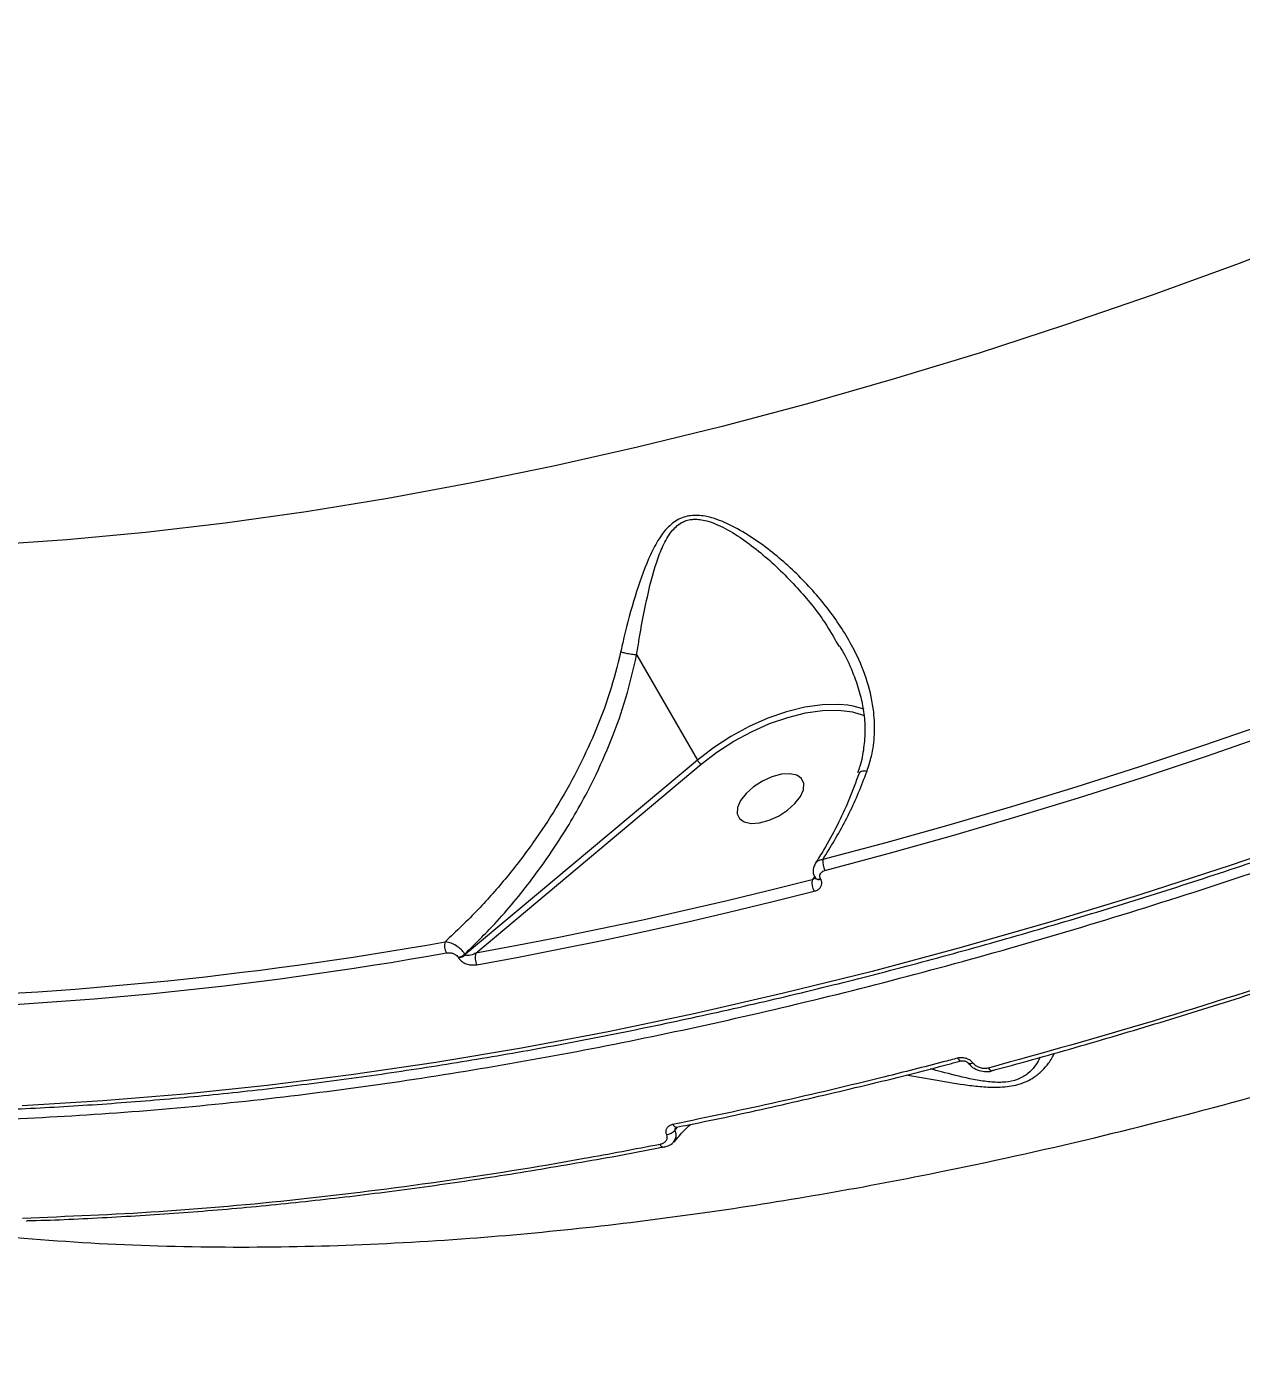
# Model space of a CAD drawing. Header units: millimetres. Extents: x -10881 to 8954, y -8695 to 5624.
# Drawn here: x 2623 to 2770.3, y -3433.1 to -3272.9 of the extents above; entities that cross this region are included whole.
import ezdxf

# ---------------------------------------------------------------- set-up
doc = ezdxf.new("R2010")
doc.units = ezdxf.units.MM
for name, color, linetype in [('DIKOM_ОБЪЕКТ', 7, 'Continuous'), ('DIKOM_РАЗМЕР_ЗОНА', 7, 'Continuous'), ('DIKOM_РАЗМЕР_ОБЪЕКТА', 7, 'Continuous')]:
    doc.layers.add(name, color=color, linetype=linetype)
doc.styles.add('style1', font='arial.ttf', dxfattribs={"width": 0.8})
doc.dimstyles.new('1-50', dxfattribs={"dimtxt": 300, "dimasz": 200, "dimexe": 100, "dimexo": 0, "dimgap": 100, "dimtad": 1, "dimtxsty": 'style1', "dimcen": 200, "dimclrd": 7, "dimclre": 7, "dimclrt": 7, "dimadec": 1, "dimazin": 2, "dimtfac": 1, "dimtmove": 0, "dimatfit": 2, "dimfxl": 0, "dimlwd": 25, "dimlwe": 18, "dimarcsym": 0})

# ---------------------------------------------------------------- blocks, each defined once
blk = doc.blocks.new('*D10')
at = {"layer": 'Defpoints', "color": 0, "transparency": 16777216}
for p in [(-7152.73, 2730.8), (7385.22, 911.28), (7385.22, -7693.77)]:
    blk.add_point(p, dxfattribs=at)
at = {"layer": 'DIKOM_РАЗМЕР_ОБЪЕКТА', "color": 7, "lineweight": 18, "transparency": 16777216}
for p, q in [((-7152.73, 2730.8), (-7152.73, -7793.77)), ((7385.22, 911.28), (7385.22, -7793.77))]:
    blk.add_line(p, q, dxfattribs=at)
at = {"layer": 'DIKOM_РАЗМЕР_ОБЪЕКТА', "color": 7, "lineweight": 25, "transparency": 16777216}
blk.add_line((-6952.73, -7693.77), (7185.22, -7693.77), dxfattribs=at)
at = {"layer": 'DIKOM_РАЗМЕР_ОБЪЕКТА', "color": 7, "transparency": 16777216}
for points in [[(-6952.73, -7660.43), (-6952.73, -7727.1), (-7152.73, -7693.77)], [(7185.22, -7660.43), (7185.22, -7727.1), (7385.22, -7693.77)]]:
    blk.add_solid(points, dxfattribs=at)
at = {"layer": 'DIKOM_РАЗМЕР_ОБЪЕКТА', "color": 7, "transparency": 16777216, "insert": (116.24, -7440.59), "char_height": 300, "attachment_point": 5, "style": 'style1'}
blk.add_mtext('14500', dxfattribs=at)
blk = doc.blocks.new('*D12')
at = {"layer": 'Defpoints', "color": 0, "transparency": 16777216}
for p in [(-9113.32, 3014.05), (8954.2, 2756.48), (8954.2, -8594.51)]:
    blk.add_point(p, dxfattribs=at)
at = {"layer": 'DIKOM_РАЗМЕР_ЗОНА', "color": 7, "lineweight": 18, "transparency": 16777216}
for p, q in [((-9113.32, 3014.05), (-9113.32, -8694.51)), ((8954.2, 2756.48), (8954.2, -8694.51))]:
    blk.add_line(p, q, dxfattribs=at)
at = {"layer": 'DIKOM_РАЗМЕР_ЗОНА', "color": 7, "lineweight": 25, "transparency": 16777216}
blk.add_line((-8913.32, -8594.51), (8754.2, -8594.51), dxfattribs=at)
at = {"layer": 'DIKOM_РАЗМЕР_ЗОНА', "color": 7, "transparency": 16777216}
for points in [[(-8913.32, -8561.18), (-8913.32, -8627.85), (-9113.32, -8594.51)], [(8754.2, -8561.18), (8754.2, -8627.85), (8954.2, -8594.51)]]:
    blk.add_solid(points, dxfattribs=at)
at = {"layer": 'DIKOM_РАЗМЕР_ЗОНА', "color": 7, "transparency": 16777216, "insert": (-79.56, -8341.34), "char_height": 300, "attachment_point": 5, "style": 'style1'}
blk.add_mtext('18000', dxfattribs=at)

msp = doc.modelspace()

# ---------------------------------------------------------------- linework, layer by layer
at = {"layer": 'DIKOM_ОБЪЕКТ', "color": 7, "linetype": 'Continuous', "lineweight": 15}
for p, q in [((2721.352, -3347.756), (2721.501, -3348.008)), ((2696.973, -3349.024), (2704.328, -3361.762)), ((2723.379, -3355.976), (2724.589, -3356.364)), ((2704.328, -3361.762), (2676.188, -3385.331)), ((2677.468, -3385.159), (2704.805, -3362.263)), ((2718.542, -3375.884), (2718.256, -3376.272)), ((2718.567, -3375.984), (2718.693, -3375.91)), ((2718.583, -3376.012), (2718.597, -3376.036)), ((2718.597, -3376.036), (2718.61, -3376.056)), ((2719.278, -3376.166), (2719.264, -3376.142)), ((2675.331, -3385.646), (2675.375, -3385.723)), ((2676.188, -3385.331), (2676.143, -3385.255)), ((2740.062, -3399.405), (2740.084, -3399.397)), ((2622.998, -3417.608), (2623.039, -3417.605))]:
    msp.add_line(p, q, dxfattribs=at)
at = {"layer": 'DIKOM_ОБЪЕКТ', "color": 7, "linetype": 'Continuous', "lineweight": 15, "flags": 128}
for points in [[(2822.511, -3279.459), (2812.048, -3284.273), (2801.556, -3288.897), (2791.042, -3293.328), (2780.517, -3297.561), (2769.99, -3301.591), (2759.472, -3305.416), (2748.973, -3309.031), (2738.501, -3312.433), (2728.066, -3315.62), (2717.68, -3318.588), (2707.35, -3321.334), (2697.087, -3323.856), (2686.9, -3326.152), (2676.799, -3328.219), (2666.793, -3330.055), (2656.891, -3331.659), (2647.103, -3333.03), (2637.438, -3334.165), (2627.905, -3335.064), (2618.512, -3335.726)], [(2722.581, -3355.109), (2721.463, -3355.006), (2719.494, -3355.048), (2717.374, -3355.347), (2715.15, -3355.896), (2712.876, -3356.683), (2710.605, -3357.689), (2708.389, -3358.89), (2706.28, -3360.258), (2704.328, -3361.762)], [(2704.805, -3362.263), (2706.697, -3360.805), (2708.742, -3359.478), (2710.891, -3358.313), (2713.093, -3357.338), (2715.298, -3356.575), (2717.454, -3356.043), (2719.511, -3355.753), (2721.419, -3355.712), (2723.136, -3355.922), (2723.379, -3355.976)], [(2781.2, -3354.522), (2773.437, -3357.304), (2765.683, -3359.983), (2757.942, -3362.556), (2750.217, -3365.022), (2742.511, -3367.381), (2734.828, -3369.631), (2727.171, -3371.772), (2719.543, -3373.803)], [(2719.801, -3375.127), (2727.446, -3373.092), (2735.12, -3370.946), (2742.82, -3368.69), (2750.543, -3366.326), (2758.285, -3363.854), (2766.043, -3361.276), (2773.814, -3358.592), (2781.594, -3355.803)], [(2724.538, -3355.601), (2723.233, -3355.223), (2722.581, -3355.109)], [(2716.148, -3367.032), (2716.816, -3366.175), (2717.191, -3365.339), (2717.242, -3364.589), (2716.966, -3363.988), (2716.384, -3363.584), (2715.543, -3363.409), (2714.513, -3363.478), (2713.376, -3363.786), (2712.224, -3364.307), (2711.152, -3364.998), (2710.244, -3365.805), (2709.576, -3366.662), (2709.202, -3367.499), (2709.15, -3368.248), (2709.427, -3368.849), (2710.009, -3369.253), (2710.849, -3369.428), (2711.88, -3369.359), (2713.017, -3369.051), (2714.168, -3368.531), (2715.241, -3367.839), (2716.148, -3367.032)], [(2780.036, -3370.746), (2769.055, -3374.497), (2758.104, -3378.035), (2747.19, -3381.359), (2736.324, -3384.465), (2725.514, -3387.351), (2714.77, -3390.013), (2704.101, -3392.451), (2693.515, -3394.661), (2683.022, -3396.642), (2672.63, -3398.392), (2662.349, -3399.91), (2652.186, -3401.194), (2642.15, -3402.244), (2632.251, -3403.059), (2622.496, -3403.637)], [(2718.256, -3376.272), (2713.093, -3377.566), (2707.947, -3378.808), (2702.818, -3379.998), (2697.707, -3381.135), (2692.616, -3382.22), (2687.545, -3383.253), (2682.495, -3384.232), (2677.468, -3385.159)], [(2677.611, -3386.553), (2682.65, -3385.625), (2687.712, -3384.643), (2692.795, -3383.608), (2697.898, -3382.52), (2703.021, -3381.38), (2708.162, -3380.187), (2713.321, -3378.942), (2718.497, -3377.645)], [(2735.882, -3397.869), (2735.969, -3398.001), (2736.059, -3398.104), (2736.149, -3398.173), (2736.236, -3398.207), (2736.316, -3398.204), (2736.32, -3398.202)], [(2737.754, -3398.469), (2737.594, -3398.525), (2737.448, -3398.552), (2737.321, -3398.551), (2737.218, -3398.52), (2737.144, -3398.463), (2737.139, -3398.456)], [(2739.635, -3399.069), (2739.718, -3399.196), (2739.804, -3399.297), (2739.891, -3399.367), (2739.974, -3399.404), (2740.051, -3399.407), (2740.062, -3399.405)], [(2701.354, -3405.907), (2701.443, -3406.038), (2701.538, -3406.139), (2701.635, -3406.206), (2701.732, -3406.238), (2701.814, -3406.234)], [(2700.253, -3408.658), (2700.258, -3408.657), (2700.288, -3408.649)]]:
    msp.add_lwpolyline(points, dxfattribs=at)
at = {"layer": 'DIKOM_ОБЪЕКТ', "color": 7, "linetype": 'Continuous', "lineweight": 15}
for centre, radius, start, end in [((2705.557, -3361.07), 1.41, 209.37345, 237.75755), ((2721.607, -3374.088), 2.084, 172.15454, 209.91237), ((2720.225, -3376.635), 2.002, 169.54049, 210.30003), ((2719.014, -3375.601), 0.596, 223.72982, 294.75902), ((2719.027, -3375.607), 0.613, 227.0354, 294.1767), ((2593.968, -2937.212), 453.628, 270.98716, 280.12976), ((2675.435, -3384.254), 1.752, 163.90324, 209.39148), ((2593.948, -2937.57), 454.631, 270.98716, 280.12976), ((2674.976, -3383.872), 1.809, 281.31011, 310.17765), ((2675.02, -3383.949), 1.809, 281.31011, 310.17765), ((2679.109, -3385.695), 1.726, 161.88682, 209.80935), ((2700.457, -3405.574), 1.561, 274.10968, 318.95384), ((2700.271, -3408.16), 0.499, 199.94316, 267.87009)]:
    msp.add_arc(centre, radius, start, end, dxfattribs=at)
for points, knots in [([(2474.407, -3370.97), (2475.12, -3371.509), (2478.361, -3373.957), (2484.717, -3377.9), (2493.478, -3382.775), (2502.911, -3387.211), (2512.939, -3391.218), (2523.596, -3394.776), (2534.794, -3397.846), (2546.377, -3400.39), (2558.279, -3402.415), (2570.489, -3403.942), (2583.131, -3404.988), (2596.282, -3405.553), (2609.899, -3405.619), (2624, -3405.174), (2638.467, -3404.212), (2652.93, -3402.767), (2667.306, -3400.884), (2681.58, -3398.6), (2696.082, -3395.87), (2710.889, -3392.674), (2725.95, -3389.012), (2741.276, -3384.872), (2756.744, -3380.28), (2772.346, -3375.236), (2788.019, -3369.757), (2803.773, -3363.836), (2819.565, -3357.487), (2835.481, -3350.669), (2851.457, -3343.397), (2867.5, -3335.657), (2883.467, -3327.51), (2899.141, -3319.068), (2914.461, -3310.382), (2929.443, -3301.46), (2944.243, -3292.21), (2958.94, -3282.578), (2973.466, -3272.593), (2987.827, -3262.243), (3001.878, -3251.611), (3015.872, -3240.54), (3024.929, -3232.907), (3029.575, -3228.993)], [0, 0, 0, 0, 0.0069069, 0.0314206, 0.0561045, 0.0807884, 0.1060094, 0.1312304, 0.156637, 0.1820435, 0.2065572, 0.2310708, 0.2557548, 0.2804387, 0.3056597, 0.3308807, 0.3562872, 0.3816938, 0.4053301, 0.4289664, 0.4527552, 0.4765441, 0.5008121, 0.5250802, 0.5495135, 0.5739467, 0.5984604, 0.6229741, 0.6476581, 0.6723421, 0.6975631, 0.7227842, 0.7481908, 0.7735974, 0.7981111, 0.8226248, 0.8473088, 0.8719928, 0.8972139, 0.9224349, 0.9478415, 0.9732482, 1, 1, 1, 1]), ([(2593.006, -3415.396), (2594.422, -3415.707), (2600.705, -3417.083), (2612.571, -3418.765), (2628.541, -3420.272), (2644.63, -3420.854), (2660.65, -3420.676), (2675.92, -3419.846), (2690.804, -3418.473), (2704.976, -3416.689), (2719.151, -3414.457), (2734.867, -3411.515), (2751.883, -3407.754), (2770.195, -3403.049), (2787.302, -3398.08), (2803.677, -3392.819), (2819.019, -3387.459), (2834.129, -3381.768), (2850.64, -3375.112), (2868.219, -3367.48), (2886.794, -3358.779), (2903.845, -3350.229), (2919.9, -3341.674), (2934.714, -3333.342), (2949.086, -3324.835), (2963.08, -3316.129), (2976.936, -3307.114), (2985.994, -3300.849), (2990.522, -3297.717)], [0, 0, 0, 0, 0.01379089, 0.06119675, 0.10860263, 0.15478244, 0.19709595, 0.23940948, 0.27585322, 0.31229696, 0.34695125, 0.38160554, 0.42786138, 0.47024403, 0.51262671, 0.54912909, 0.58563148, 0.62034075, 0.65505002, 0.70142145, 0.74390934, 0.78639727, 0.82298919, 0.85958112, 0.89437463, 0.92916815, 0.96458407, 1, 1, 1, 1]), ([(2473.118, -3369.297), (2473.614, -3369.67), (2475.795, -3371.309), (2479.911, -3374.024), (2485.465, -3377.437), (2491.278, -3380.644), (2497.321, -3383.66), (2503.596, -3386.478), (2510.097, -3389.098), (2516.819, -3391.517), (2523.756, -3393.733), (2530.905, -3395.744), (2538.258, -3397.55), (2545.811, -3399.148), (2553.557, -3400.537), (2561.492, -3401.717), (2569.608, -3402.686), (2577.9, -3403.445), (2586.361, -3403.991), (2594.985, -3404.326), (2603.765, -3404.448), (2612.696, -3404.359), (2621.769, -3404.057), (2630.979, -3403.543), (2640.318, -3402.818), (2649.779, -3401.882), (2659.356, -3400.736), (2669.04, -3399.38), (2678.826, -3397.817), (2688.705, -3396.046), (2698.67, -3394.07), (2708.713, -3391.89), (2718.828, -3389.508), (2729.006, -3386.925), (2739.239, -3384.143), (2749.521, -3381.165), (2759.843, -3377.992), (2770.198, -3374.628), (2780.578, -3371.074), (2790.975, -3367.334), (2801.381, -3363.41), (2811.789, -3359.305), (2822.19, -3355.022), (2832.577, -3350.564), (2842.943, -3345.936), (2853.278, -3341.14), (2863.577, -3336.179), (2873.83, -3331.058), (2884.03, -3325.782), (2894.169, -3320.35), (2903.137, -3315.39), (2908.704, -3312.206), (2910.938, -3310.928)], [0, 0, 0, 0, 0.0060077, 0.0263958, 0.0467899, 0.0671898, 0.087595, 0.1080051, 0.1284196, 0.1488379, 0.1692595, 0.1896838, 0.2101103, 0.2305385, 0.2509682, 0.2713988, 0.2918301, 0.3122618, 0.3326937, 0.3531256, 0.3735573, 0.3939887, 0.4144197, 0.4348503, 0.4552804, 0.47571, 0.496139, 0.5165675, 0.5369955, 0.5574228, 0.5778497, 0.598276, 0.6187018, 0.6391271, 0.659552, 0.6799764, 0.7004004, 0.720824, 0.7412473, 0.7616702, 0.7820928, 0.8025151, 0.8229372, 0.843359, 0.8637806, 0.8842021, 0.9046234, 0.9250445, 0.9454656, 0.9658866, 0.9863075, 1, 1, 1, 1]), ([(2724.901, -3363.09), (2725.093, -3362.49), (2725.555, -3361.035), (2725.86, -3358.624), (2725.762, -3355.597), (2725.025, -3352.23), (2723.395, -3348.25), (2720.796, -3344.061), (2717.197, -3339.848), (2713.655, -3336.677), (2710.497, -3334.447), (2708.036, -3333.064), (2705.731, -3332.212), (2703.692, -3332.012), (2701.965, -3332.496), (2700.522, -3333.689), (2699.363, -3335.373), (2698.037, -3338.087), (2696.723, -3341.905), (2695.683, -3345.763), (2695.162, -3348.072), (2695.029, -3348.664)], [0, 0, 0, 0, 0.0311474, 0.0753855, 0.1207369, 0.1821177, 0.2453894, 0.3302629, 0.4176133, 0.506583, 0.5520953, 0.5980953, 0.6383945, 0.6670903, 0.6962024, 0.7286708, 0.766811, 0.8059849, 0.8877644, 0.9712469, 1, 1, 1, 1]), ([(2696.973, -3349.024), (2697.064, -3348.433), (2697.413, -3346.173), (2698.139, -3342.334), (2699.084, -3338.538), (2700.118, -3335.792), (2700.907, -3334.356), (2701.729, -3333.449), (2702.332, -3333.003), (2702.971, -3332.719), (2703.47, -3332.608), (2704.03, -3332.558), (2704.653, -3332.586), (2705.573, -3332.775), (2706.599, -3333.139), (2708.162, -3333.891), (2710.086, -3335.121), (2713.079, -3337.458), (2716.406, -3340.744), (2719.479, -3344.416), (2720.85, -3346.86), (2721.352, -3347.756)], [0, 0, 0, 0, 0.0410507, 0.1572157, 0.2753208, 0.3280494, 0.3817262, 0.4028563, 0.4245369, 0.4399637, 0.4559063, 0.4620712, 0.480542, 0.4996046, 0.52666, 0.5541882, 0.6163609, 0.679353, 0.8084903, 0.9297973, 1, 1, 1, 1]), ([(2721.579, -3347.957), (2721.792, -3348.316), (2722.499, -3349.511), (2723.333, -3351.498), (2724.1, -3353.799), (2724.534, -3355.927), (2724.685, -3358.077), (2724.523, -3360.292), (2724.212, -3362.051), (2723.846, -3363.027), (2723.751, -3363.281)], [0, 0, 0, 0, 0.0752078, 0.2503583, 0.3941481, 0.5241213, 0.661031, 0.8046957, 0.9491951, 1, 1, 1, 1]), ([(2695.029, -3348.664), (2694.613, -3350.318), (2693.775, -3353.647), (2691.942, -3358.465), (2689.768, -3363.113), (2687.265, -3367.553), (2684.423, -3371.856), (2681.256, -3375.98), (2677.717, -3380.019), (2675.108, -3382.485), (2673.751, -3383.768)], [0, 0, 0, 0, 0.12368448, 0.24889566, 0.36895489, 0.49028011, 0.61254657, 0.73760867, 0.86357151, 1, 1, 1, 1]), ([(2676.143, -3385.255), (2677.364, -3384.051), (2680.235, -3381.22), (2684.355, -3376.244), (2688.397, -3370.383), (2691.564, -3364.685), (2693.967, -3359.269), (2695.767, -3354.234), (2696.569, -3350.759), (2696.971, -3349.022)], [0, 0, 0, 0, 0.1234106, 0.2903387, 0.4577866, 0.6246116, 0.7465465, 0.8732941, 1, 1, 1, 1]), ([(2696.971, -3349.022), (2696.773, -3349.003), (2696.376, -3348.964), (2695.757, -3348.849), (2695.308, -3348.743), (2695.095, -3348.682), (2695.029, -3348.664)], [0, 0, 0, 0, 0.3252677, 0.6505354, 0.8925526, 1, 1, 1, 1]), ([(2696.971, -3349.022), (2696.971, -3349.022), (2696.972, -3349.022), (2696.973, -3349.023), (2696.973, -3349.023), (2696.973, -3349.024)], [0, 0, 0, 0, 0.29630914, 0.68932775, 1, 1, 1, 1]), ([(2723.938, -3363.346), (2723.533, -3364.435), (2722.719, -3366.627), (2721.277, -3369.709), (2719.908, -3372.284), (2718.963, -3373.726), (2718.604, -3374.274)], [0, 0, 0, 0, 0.2735971, 0.55068962, 0.82896485, 1, 1, 1, 1]), ([(2719.543, -3373.803), (2720.487, -3372.265), (2722.338, -3369.249), (2723.996, -3365.5), (2724.777, -3363.422), (2724.901, -3363.09)], [0, 0, 0, 0, 0.4665329, 0.9150118, 1, 1, 1, 1]), ([(2724.901, -3363.09), (2724.877, -3363.088), (2724.681, -3363.072), (2724.347, -3363.082), (2724.028, -3363.177), (2723.975, -3363.304), (2723.953, -3363.36)], [0, 0, 0, 0, 0.0464138, 0.3746837, 0.7279729, 1, 1, 1, 1]), ([(2819.55, -3372.191), (2812.9, -3374.809), (2799.582, -3380.053), (2779.569, -3387.078), (2759.539, -3393.532), (2746.276, -3397.222), (2739.635, -3399.069)], [0, 0, 0, 0, 0.2482523, 0.4971932, 0.7482405, 1, 1, 1, 1]), ([(2740.074, -3399.362), (2740.211, -3399.326), (2743.754, -3398.404), (2750.757, -3396.413), (2761.079, -3393.373), (2771.452, -3390.115), (2781.86, -3386.671), (2792.293, -3383.038), (2802.74, -3379.212), (2811.946, -3375.706), (2817.665, -3373.401), (2819.901, -3372.499)], [0, 0, 0, 0, 0.00523, 0.1351766, 0.2652454, 0.3954088, 0.5256384, 0.6559049, 0.7861716, 0.9164066, 1, 1, 1, 1]), ([(2718.624, -3374.309), (2718.535, -3374.474), (2718.342, -3374.833), (2718.33, -3375.46), (2718.508, -3375.835), (2718.59, -3376.008)], [0, 0, 0, 0, 0.3135535, 0.6835046, 1, 1, 1, 1]), ([(2719.543, -3373.803), (2719.385, -3373.837), (2719.044, -3373.909), (2718.736, -3374.098), (2718.658, -3374.266), (2718.644, -3374.298)], [0, 0, 0, 0, 0.4118733, 0.8889197, 1, 1, 1, 1]), ([(2719.264, -3376.142), (2719.227, -3376.059), (2719.154, -3375.892), (2719.179, -3375.636), (2719.304, -3375.405), (2719.519, -3375.223), (2719.711, -3375.157), (2719.801, -3375.127)], [0, 0, 0, 0, 0.1951513, 0.3900918, 0.5932741, 0.8111156, 1, 1, 1, 1]), ([(2718.577, -3376.007), (2718.532, -3376.057), (2718.439, -3376.159), (2718.318, -3376.234), (2718.256, -3376.272)], [0, 0, 0, 0, 0.4847817, 1, 1, 1, 1]), ([(2718.497, -3377.645), (2718.627, -3377.602), (2718.907, -3377.508), (2719.22, -3377.246), (2719.404, -3376.91), (2719.441, -3376.534), (2719.333, -3376.289), (2719.278, -3376.166)], [0, 0, 0, 0, 0.1890341, 0.4045268, 0.6068518, 0.803372, 1, 1, 1, 1]), ([(2718.562, -3375.989), (2718.576, -3376.006), (2718.605, -3376.041), (2718.604, -3376.059), (2718.604, -3376.051), (2718.604, -3376.051)], [0, 0, 0, 0, 0.4727004, 0.9802483, 1, 1, 1, 1]), ([(2676.143, -3385.255), (2676.098, -3385.188), (2675.949, -3384.967), (2675.599, -3384.606), (2675.066, -3384.213), (2674.461, -3383.911), (2674.011, -3383.792), (2673.787, -3383.771), (2673.751, -3383.768)], [0, 0, 0, 0, 0.0891853, 0.2936483, 0.4896032, 0.7163748, 0.9545823, 1, 1, 1, 1]), ([(2673.908, -3385.114), (2674.061, -3385.1), (2674.331, -3385.076), (2674.73, -3385.174), (2675.042, -3385.329), (2675.236, -3385.499), (2675.309, -3385.612), (2675.331, -3385.646)], [0, 0, 0, 0, 0.3025704, 0.534681, 0.7254608, 0.9171004, 1, 1, 1, 1]), ([(2675.375, -3385.723), (2675.408, -3385.775), (2675.523, -3385.952), (2675.834, -3386.221), (2676.338, -3386.466), (2676.963, -3386.614), (2677.382, -3386.575), (2677.611, -3386.553)], [0, 0, 0, 0, 0.0796272, 0.2757181, 0.4707552, 0.7105349, 1, 1, 1, 1]), ([(2677.468, -3385.159), (2677.32, -3385.227), (2677.06, -3385.348), (2676.697, -3385.438), (2676.451, -3385.454), (2676.307, -3385.424), (2676.229, -3385.387), (2676.2, -3385.348), (2676.188, -3385.331)], [0, 0, 0, 0, 0.3509401, 0.6182411, 0.802894, 0.8793152, 0.9492173, 1, 1, 1, 1]), ([(2729.626, -3399.908), (2730.869, -3400.12), (2733.282, -3400.532), (2736.479, -3401.084), (2739.065, -3401.368), (2741.152, -3401.429), (2743.364, -3401.121), (2745.039, -3400.321), (2746.153, -3399.385), (2747.059, -3398.37), (2747.41, -3397.676), (2747.615, -3397.27)], [0, 0, 0, 0, 0.1743334, 0.338622, 0.4220779, 0.5078875, 0.6052583, 0.7180346, 0.7995212, 0.8829327, 1, 1, 1, 1]), ([(2735.882, -3397.869), (2735.292, -3398.025), (2732.339, -3398.801), (2725.07, -3400.646), (2714.117, -3403.254), (2705.61, -3405.022), (2701.354, -3405.907)], [0, 0, 0, 0, 0.0507678, 0.25384765, 0.6266954, 1, 1, 1, 1]), ([(2701.812, -3406.225), (2702.299, -3406.131), (2706.11, -3405.394), (2713.328, -3403.819), (2723.463, -3401.473), (2731.135, -3399.585), (2735.437, -3398.425), (2736.316, -3398.188)], [0, 0, 0, 0, 0.0430522, 0.3365392, 0.630642, 0.9244717, 1, 1, 1, 1]), ([(2745.836, -3397.765), (2745.811, -3397.844), (2745.694, -3398.212), (2745.214, -3398.902), (2744.46, -3399.757), (2743.555, -3400.312), (2742.492, -3400.672), (2741.688, -3400.79), (2740.461, -3400.814), (2739.119, -3400.696), (2736.756, -3400.26), (2734.537, -3399.69), (2733.012, -3399.292), (2732.562, -3399.174)], [0, 0, 0, 0, 0.0282188, 0.1311717, 0.2360931, 0.3397435, 0.3714489, 0.464757, 0.4869297, 0.5897358, 0.6973689, 0.9107293, 1, 1, 1, 1]), ([(2737.754, -3398.469), (2737.732, -3398.443), (2737.614, -3398.301), (2737.331, -3398.074), (2736.864, -3397.873), (2736.353, -3397.787), (2736.039, -3397.842), (2735.882, -3397.869)], [0, 0, 0, 0, 0.0535395, 0.2897948, 0.5263616, 0.7631292, 1, 1, 1, 1]), ([(2736.316, -3398.206), (2736.323, -3398.203), (2736.364, -3398.189), (2736.494, -3398.178), (2736.673, -3398.197), (2736.854, -3398.252), (2737.006, -3398.331), (2737.105, -3398.413), (2737.129, -3398.446), (2737.137, -3398.458)], [0, 0, 0, 0, 0.0432932, 0.2263261, 0.3994124, 0.5662196, 0.7382888, 0.908681, 1, 1, 1, 1]), ([(2737.166, -3398.445), (2737.282, -3398.588), (2737.57, -3398.946), (2738.267, -3399.325), (2739.139, -3399.526), (2739.77, -3399.507), (2740.056, -3399.405), (2740.063, -3399.403)], [0, 0, 0, 0, 0.1753967, 0.4368746, 0.7104311, 0.9927472, 1, 1, 1, 1]), ([(2739.635, -3399.069), (2739.477, -3399.097), (2739.162, -3399.154), (2738.649, -3399.069), (2738.181, -3398.867), (2737.895, -3398.639), (2737.776, -3398.496), (2737.754, -3398.469)], [0, 0, 0, 0, 0.2363546, 0.4725827, 0.7091512, 0.9458514, 1, 1, 1, 1]), ([(2700.569, -3407.131), (2700.604, -3407.255), (2700.674, -3407.503), (2700.575, -3407.848), (2700.336, -3408.127), (2700.048, -3408.274), (2699.852, -3408.318), (2699.802, -3408.33)], [0, 0, 0, 0, 0.2256675, 0.4513623, 0.6801796, 0.9175966, 1, 1, 1, 1]), ([(2701.354, -3405.907), (2701.303, -3405.919), (2701.103, -3405.965), (2700.808, -3406.118), (2700.565, -3406.404), (2700.464, -3406.754), (2700.534, -3407.005), (2700.569, -3407.131)], [0, 0, 0, 0, 0.0825824, 0.3217227, 0.5513052, 0.7756177, 1, 1, 1, 1]), ([(2701.437, -3407.97), (2701.508, -3407.899), (2701.707, -3407.696), (2701.802, -3407.214), (2701.691, -3406.804), (2701.635, -3406.599)], [0, 0, 0, 0, 0.2138327, 0.60607, 1, 1, 1, 1]), ([(2701.517, -3408.038), (2701.917, -3407.55), (2702.551, -3406.775), (2703.234, -3406.133), (2703.486, -3405.896)], [0, 0, 0, 0, 0.63076263, 1, 1, 1, 1]), ([(2701.635, -3406.599), (2701.626, -3406.558), (2701.617, -3406.512), (2701.63, -3406.412), (2701.657, -3406.329), (2701.712, -3406.267), (2701.729, -3406.248)], [0, 0, 0, 0, 0.3388028, 0.3906564, 0.810203, 1, 1, 1, 1]), ([(2701.635, -3406.599), (2701.677, -3406.543), (2701.778, -3406.41), (2701.879, -3406.278), (2701.938, -3406.201)], [0, 0, 0, 0, 0.4170509, 1, 1, 1, 1]), ([(2701.698, -3406.274), (2701.704, -3406.268), (2701.713, -3406.259), (2701.786, -3406.243), (2701.813, -3406.237)], [0, 0, 0, 0, 0.6322025, 1, 1, 1, 1]), ([(2534.313, -3407.738), (2534.991, -3408.667), (2539.134, -3414.34), (2546.996, -3424.589), (2557.913, -3438.475), (2569.115, -3452.174), (2580.57, -3465.701), (2592.283, -3479.047), (2604.249, -3492.211), (2616.466, -3505.186), (2628.931, -3517.971), (2641.64, -3530.562), (2654.59, -3542.955), (2667.778, -3555.145), (2681.201, -3567.131), (2694.854, -3578.908), (2708.735, -3590.473), (2722.84, -3601.822), (2737.166, -3612.953), (2751.707, -3623.862), (2766.461, -3634.545), (2781.424, -3645.001), (2796.591, -3655.224), (2811.958, -3665.214), (2827.524, -3674.962), (2842.886, -3684.255), (2853.14, -3690.178), (2858.075, -3693.028)], [0, 0, 0, 0, 0.0080221, 0.0490044, 0.0900252, 0.1310853, 0.1721856, 0.2133267, 0.2545092, 0.2957337, 0.3370006, 0.3783103, 0.419663, 0.4610589, 0.5024981, 0.5439806, 0.5855063, 0.627075, 0.6686864, 0.7103404, 0.7520364, 0.793774, 0.8355526, 0.8773716, 0.9192304, 0.9611282, 1, 1, 1, 1]), ([(2699.802, -3408.33), (2696.732, -3408.914), (2687.757, -3410.623), (2673.078, -3412.963), (2655.879, -3415.111), (2638.958, -3416.63), (2628.009, -3417.066), (2622.528, -3417.285)], [0, 0, 0, 0, 0.1144542, 0.3345003, 0.5550756, 0.7772654, 1, 1, 1, 1]), ([(2623.034, -3417.559), (2623.037, -3417.559), (2626.038, -3417.508), (2632.169, -3417.212), (2641.432, -3416.655), (2650.847, -3415.86), (2660.384, -3414.862), (2670.038, -3413.65), (2679.797, -3412.236), (2689.662, -3410.592), (2696.494, -3409.376), (2700.058, -3408.649), (2700.278, -3408.605)], [0, 0, 0, 0, 0.0001512, 0.1238679, 0.2477158, 0.3716659, 0.4956882, 0.6197521, 0.7438207, 0.8678589, 0.9918365, 1, 1, 1, 1]), ([(2700.246, -3408.63), (2700.424, -3408.594), (2700.847, -3408.507), (2701.283, -3408.243), (2701.442, -3407.989), (2701.472, -3407.941)], [0, 0, 0, 0, 0.369724, 0.8830508, 1, 1, 1, 1])]:
    msp.add_open_spline(points, degree=3, knots=knots, dxfattribs=at)

# ---------------------------------------------------------------- dimensions: what is measured, and where the dimension line sits
at = {"layer": 'DIKOM_РАЗМЕР_ЗОНА'}
dim = msp.add_linear_dim(base=(8954.2, -8594.513), p1=(-9113.319, 3014.045), p2=(8954.2, 2756.48), text='18000', dimstyle='1-50', dxfattribs=at)
dim.commit()
dim.dimension.update_dxf_attribs({"geometry": '*D12', "text_midpoint": (-79.559, -8594.513), "dimtype": 160})
at = {"layer": 'DIKOM_РАЗМЕР_ОБЪЕКТА'}
dim = msp.add_linear_dim(base=(7385.217, -7693.766), p1=(-7152.73, 2730.795), p2=(7385.217, 911.281), text='14500', dimstyle='1-50', dxfattribs=at)
dim.commit()
dim.dimension.update_dxf_attribs({"geometry": '*D10', "text_midpoint": (116.244, -7693.766), "dimtype": 160})

doc.saveas('drawing.dxf')
